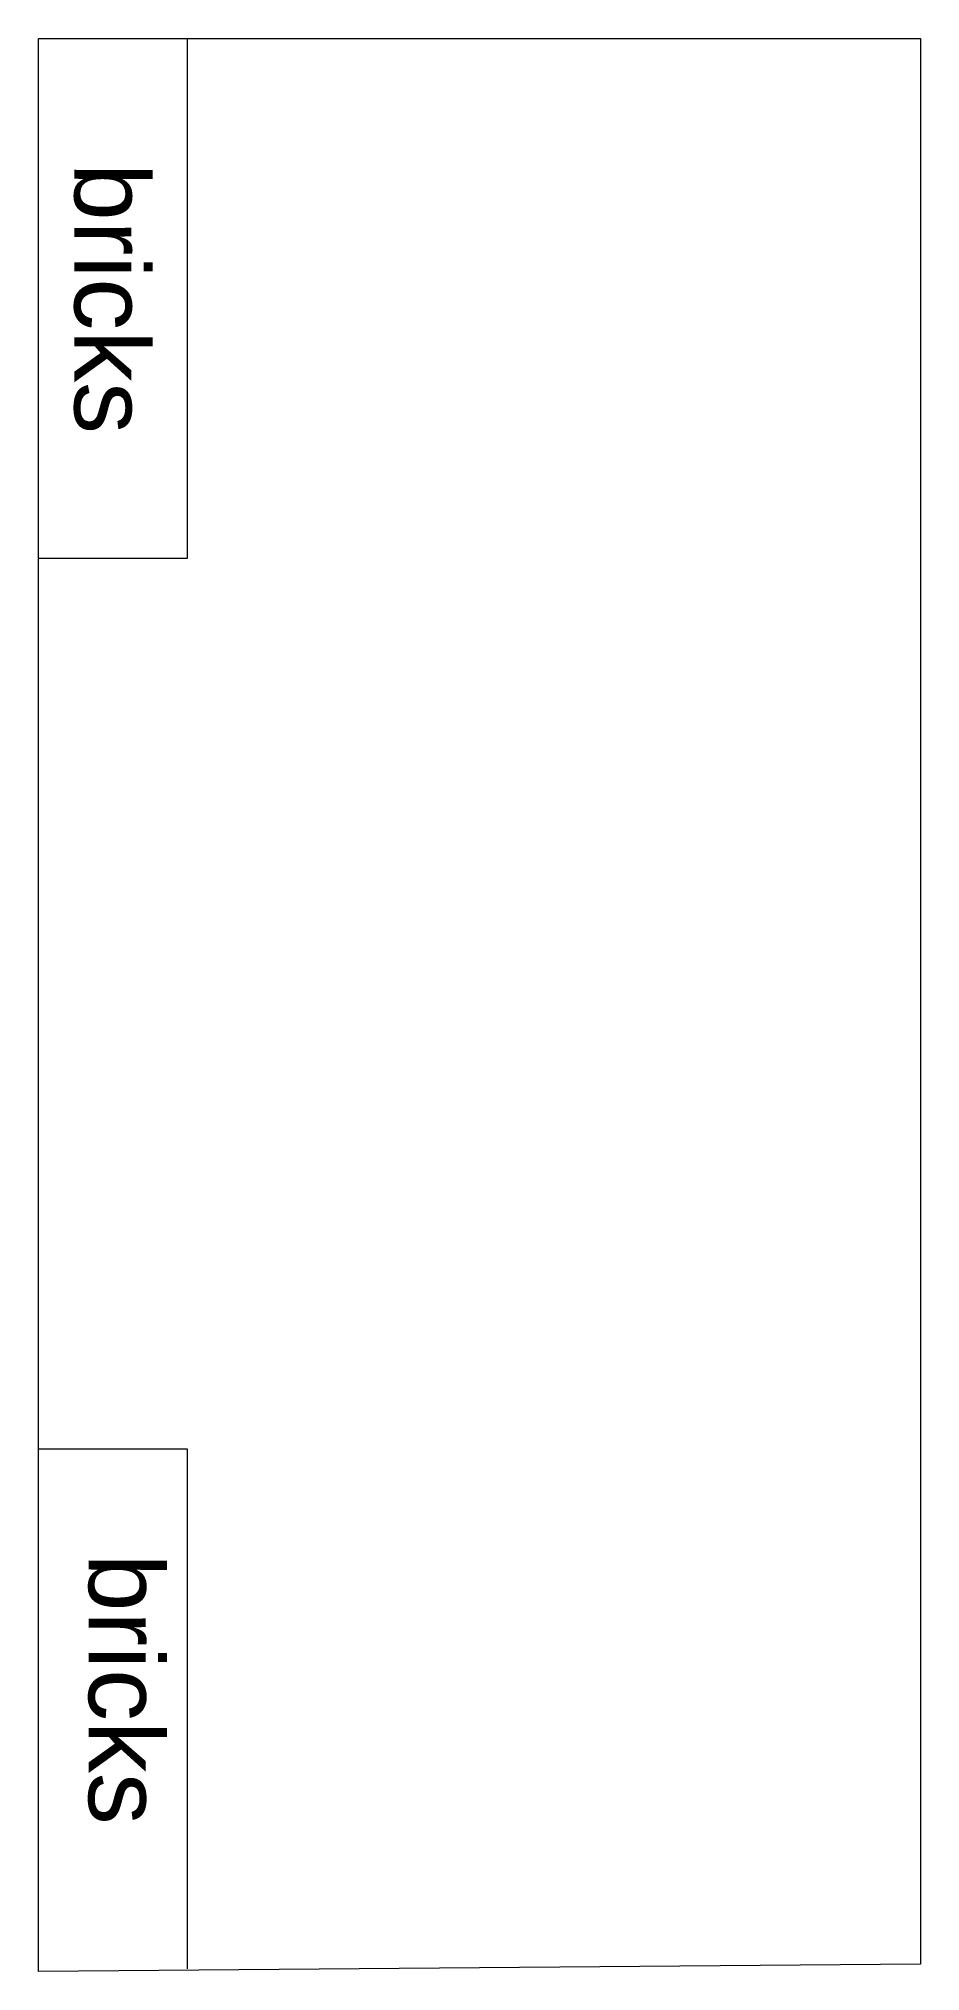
# Model space of a CAD drawing. Header units: inches. Extents: x 359.4 to 395, y -363.2 to -285.2.
import ezdxf

# ---------------------------------------------------------------- set-up
doc = ezdxf.new("R2010")
doc.units = ezdxf.units.IN
doc.header["$MEASUREMENT"] = 0
doc.layers.add('E401-Electrical-outside', color=7, linetype='Continuous', lineweight=9)
doc.styles.add('Reg', font='Arial.ttf', dxfattribs={"height": 3})

msp = doc.modelspace()

# ---------------------------------------------------------------- linework, layer by layer
at = {"layer": 'E401-Electrical-outside'}
msp.add_lwpolyline([(395.037, -285.174), (395.037, -362.95), (359.413, -363.246), (359.412, -285.174)], close=True, dxfattribs=at)
for points in [[(365.412, -285.174), (365.412, -306.174), (359.412, -306.174)], [(359.412, -342.138), (365.412, -342.138), (365.412, -363.138)]]:
    msp.add_lwpolyline(points, dxfattribs=at)

# ---------------------------------------------------------------- texts
at = {"layer": 'E401-Electrical-outside', "style": 'Reg'}
for p in [(360.86, -290.198), (361.436, -346.379)]:
    msp.add_text('bricks', height=3, rotation=270, dxfattribs=at).set_placement(p)

doc.saveas('drawing.dxf')
